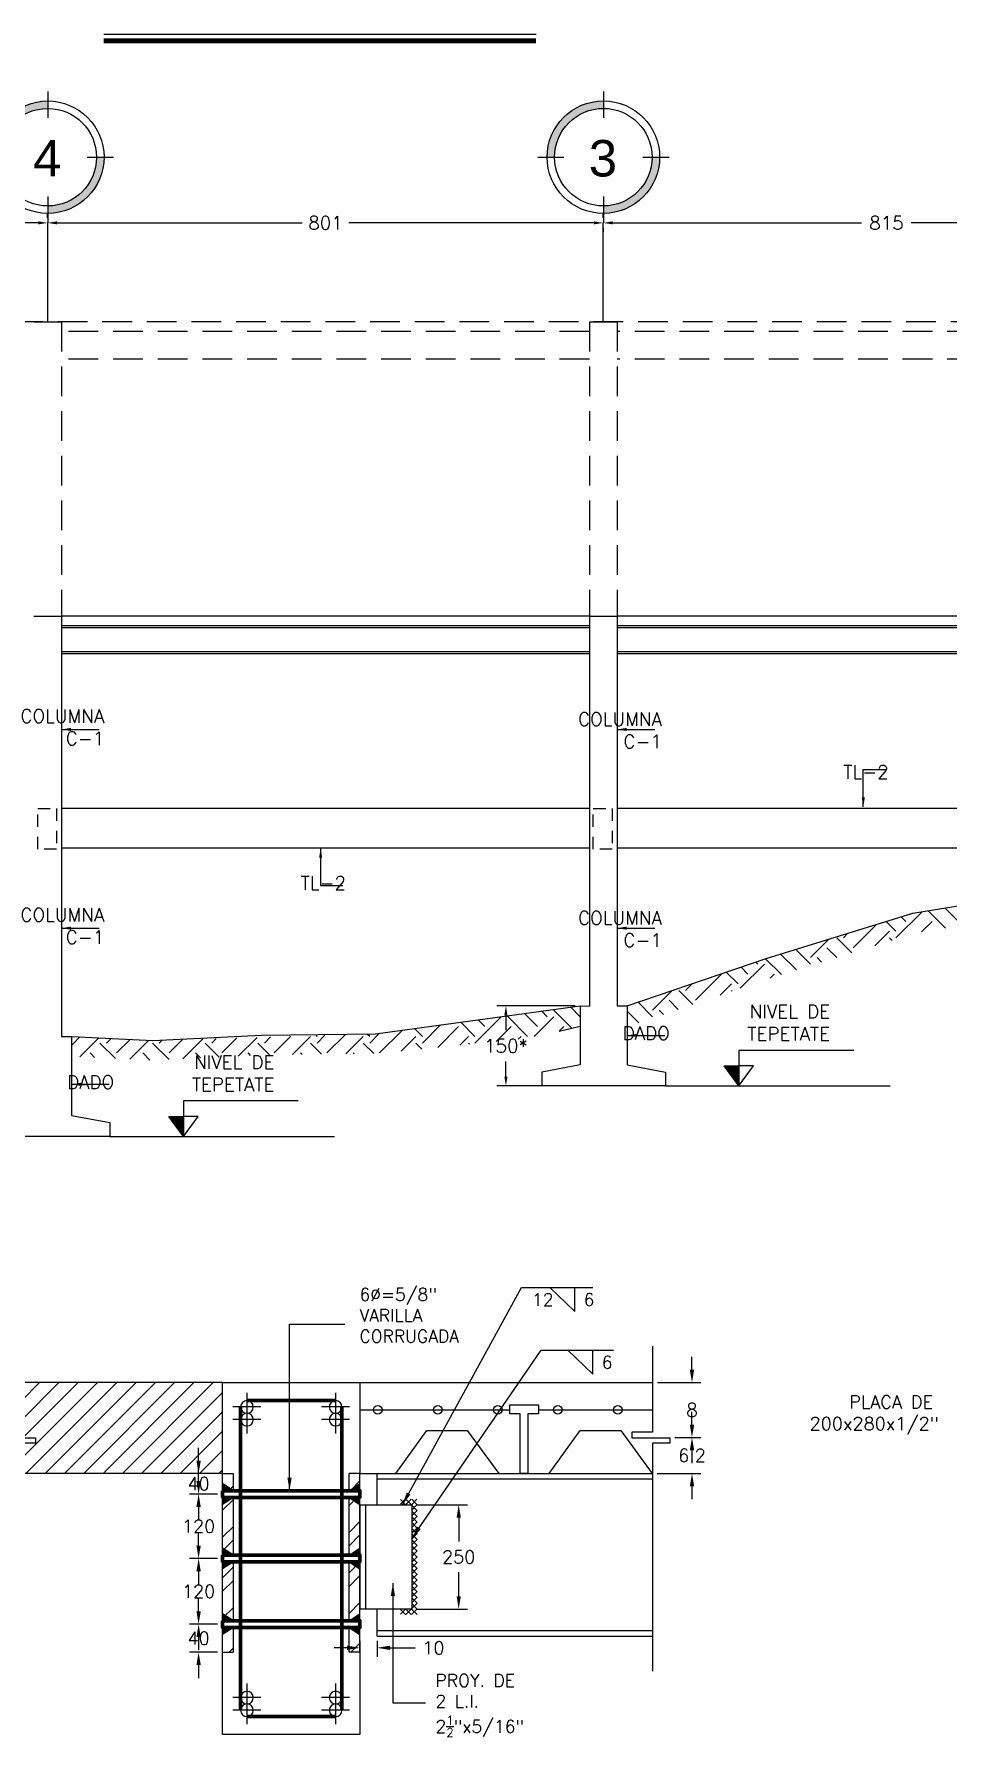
# Model space of a CAD drawing. Header units: millimetres. Extents: x -478 to -58, y -79 to 80.
# Drawn here: x -368.45 to -359.24, y 17.07 to 34.23 of the extents above; entities that cross this region are included whole.
import ezdxf
from ezdxf.enums import TextEntityAlignment as Align

# ---------------------------------------------------------------- set-up
doc = ezdxf.new("R2010")
doc.units = ezdxf.units.MM
doc.header["$MEASUREMENT"] = 0
doc.linetypes.add('HIDDEN', pattern=[0.375, 0.25, -0.125])
doc.linetypes.add('HIDDEN2', pattern=[0.1875, 0.125, -0.0625])
doc.layers.get('Defpoints').update_dxf_attribs({"color": 71})
for name, color, linetype in [('ACERO', 40, 'Continuous'), ('COLUMNAS', 7, 'Continuous'), ('L1', 1, 'Continuous'), ('MUROS', 4, 'Continuous'), ('proyecciones', 2, 'HIDDEN2'), ('texto', 5, 'Continuous')]:
    doc.layers.add(name, color=color, linetype=linetype)
doc.styles.add('ARIAL', font='arial.ttf')
doc.styles.add('PEQ', font='simplex.shx', dxfattribs={"height": 0.09})
doc.styles.add('ROMANS', font='simplex.shx')
doc.dimstyles.new('STANDARD$0', dxfattribs={"dimtxt": 0.135, "dimasz": 0.095, "dimexe": 0.09, "dimexo": 0.05, "dimgap": 0.09, "dimtad": 0, "dimtih": 1, "dimtoh": 1, "dimdec": 0, "dimlfac": 100, "dimzin": 0, "dimdsep": 46, "dimtxsty": 'ROMANS', "dimcen": 0.09, "dimclrd": 1, "dimclre": 1, "dimclrt": 5, "dimadec": 0, "dimazin": 0, "dimtfac": 1, "dimtdec": 0, "dimtofl": 0, "dimtmove": 0, "dimatfit": 1, "dimfxl": 1, "dimtolj": 1, "dimtzin": 0, "dimarcsym": 0})
doc.dimstyles.new('STANDARD$7', dxfattribs={"dimtxt": 0.6, "dimasz": 0.09, "dimexe": 0.18, "dimexo": 0.0625, "dimgap": 0.09, "dimtad": 0, "dimtih": 1, "dimtoh": 1, "dimzin": 0, "dimdsep": 46, "dimtxsty": 'PEQ', "dimcen": 0.09, "dimclrd": 1, "dimclre": 1, "dimadec": 0, "dimazin": 0, "dimtfac": 1, "dimtdec": 4, "dimtofl": 0, "dimtmove": 0, "dimatfit": 1, "dimfxl": 1, "dimtolj": 1, "dimtzin": 0, "dimarcsym": 0})

# ---------------------------------------------------------------- blocks, each defined once
blk = doc.blocks.new('*D248')
at = {"layer": 'Defpoints', "color": 0}
for p in [(-362.217, 20.642), (-361.818, 20.642), (-362.041, 20.089)]:
    blk.add_point(p, dxfattribs=at)
at = {"layer": 'texto', "color": 1, "lineweight": -2}
for p, q in [((-361.818, 20.772), (-361.818, 20.902)), ((-362.167, 20.642), (-361.728, 20.642)), ((-361.991, 20.089), (-361.728, 20.089)), ((-361.818, 19.959), (-361.818, 19.829))]:
    blk.add_line(p, q, dxfattribs=at)
at = {"layer": 'texto', "color": 1}
for points in [[(-361.84, 20.772), (-361.796, 20.772), (-361.818, 20.642)], [(-361.84, 19.959), (-361.796, 19.959), (-361.818, 20.089)]]:
    blk.add_solid(points, dxfattribs=at)
at = {"layer": 'texto', "insert": (-361.818, 20.366), "char_height": 0.09, "attachment_point": 5, "style": 'PEQ'}
blk.add_mtext('\\A1;{\\H1.5x;8}', dxfattribs=at)
blk = doc.blocks.new('*D249')
at = {"layer": 'Defpoints', "color": 0}
for p in [(-361.98, 20.089), (-361.818, 20.089), (-362.218, 19.726)]:
    blk.add_point(p, dxfattribs=at)
at = {"layer": 'texto', "color": 1, "lineweight": -2}
for p, q in [((-361.818, 20.219), (-361.818, 20.349)), ((-361.93, 20.089), (-361.728, 20.089)), ((-362.168, 19.726), (-361.728, 19.726)), ((-361.818, 19.596), (-361.818, 19.466))]:
    blk.add_line(p, q, dxfattribs=at)
at = {"layer": 'texto', "color": 1}
for points in [[(-361.84, 20.219), (-361.796, 20.219), (-361.818, 20.089)], [(-361.84, 19.596), (-361.796, 19.596), (-361.818, 19.726)]]:
    blk.add_solid(points, dxfattribs=at)
at = {"layer": 'texto', "insert": (-361.818, 19.908), "char_height": 0.09, "attachment_point": 5, "style": 'PEQ'}
blk.add_mtext('\\A1;{\\H1.4444x;6.2}', dxfattribs=at)
blk = doc.blocks.new('VAR')
at = {"layer": 'ACERO', "color": 4}
for p, q in [((-0.121, 0), (0.121, 0)), ((0, 0.121), (0, -0.121))]:
    blk.add_line(p, q, dxfattribs=at)
at = {"layer": 'ACERO'}
blk.add_circle((0, 0), 0.0548, dxfattribs=at)
blk = doc.blocks.new('*D250')
at = {"layer": 'Defpoints', "color": 0}
for p in [(-366.79, 19.726), (-366.549, 19.726), (-366.549, 19.519)]:
    blk.add_point(p, dxfattribs=at)
at = {"layer": 'texto', "color": 1, "lineweight": -2}
for p, q in [((-366.79, 19.856), (-366.79, 19.986)), ((-366.599, 19.726), (-366.88, 19.726)), ((-366.599, 19.519), (-366.88, 19.519)), ((-366.79, 19.389), (-366.79, 19.259))]:
    blk.add_line(p, q, dxfattribs=at)
at = {"layer": 'texto', "color": 1}
for points in [[(-366.812, 19.856), (-366.768, 19.856), (-366.79, 19.726)], [(-366.812, 19.389), (-366.768, 19.389), (-366.79, 19.519)]]:
    blk.add_solid(points, dxfattribs=at)
at = {"layer": 'texto', "insert": (-366.79, 19.623), "char_height": 0.09, "attachment_point": 5, "style": 'PEQ'}
blk.add_mtext('\\A1;{\\H1.4444x;40}', dxfattribs=at)
blk = doc.blocks.new('*D251')
at = {"layer": 'Defpoints', "color": 0}
for p in [(-366.549, 18.208), (-366.79, 17.925), (-366.549, 17.925)]:
    blk.add_point(p, dxfattribs=at)
at = {"layer": 'texto', "color": 1, "lineweight": -2}
for p, q in [((-366.79, 18.338), (-366.79, 18.468)), ((-366.599, 18.208), (-366.88, 18.208)), ((-366.599, 17.925), (-366.88, 17.925)), ((-366.79, 17.795), (-366.79, 17.665))]:
    blk.add_line(p, q, dxfattribs=at)
at = {"layer": 'texto', "color": 1}
for points in [[(-366.812, 18.338), (-366.768, 18.338), (-366.79, 18.208)], [(-366.812, 17.795), (-366.768, 17.795), (-366.79, 17.925)]]:
    blk.add_solid(points, dxfattribs=at)
at = {"layer": 'texto', "insert": (-366.79, 18.066), "char_height": 0.09, "attachment_point": 5, "style": 'PEQ'}
blk.add_mtext('\\A1;{\\H1.4444x;40}', dxfattribs=at)
blk = doc.blocks.new('*D252')
at = {"layer": 'Defpoints', "color": 0}
for p in [(-366.549, 19.519), (-366.79, 18.87), (-366.549, 18.87)]:
    blk.add_point(p, dxfattribs=at)
at = {"layer": 'texto', "color": 1, "lineweight": -2}
for p, q in [((-366.79, 19.649), (-366.79, 19.779)), ((-366.599, 19.519), (-366.88, 19.519)), ((-366.599, 18.87), (-366.88, 18.87)), ((-366.79, 18.74), (-366.79, 18.61))]:
    blk.add_line(p, q, dxfattribs=at)
at = {"layer": 'texto', "color": 1}
for points in [[(-366.812, 19.649), (-366.768, 19.649), (-366.79, 19.519)], [(-366.812, 18.74), (-366.768, 18.74), (-366.79, 18.87)]]:
    blk.add_solid(points, dxfattribs=at)
at = {"layer": 'texto', "insert": (-366.79, 19.195), "char_height": 0.09, "attachment_point": 5, "style": 'PEQ'}
blk.add_mtext('\\A1;{\\H1.4444x;120}', dxfattribs=at)
blk = doc.blocks.new('*D253')
at = {"layer": 'Defpoints', "color": 0}
for p in [(-366.549, 18.87), (-366.79, 18.208), (-366.549, 18.208)]:
    blk.add_point(p, dxfattribs=at)
at = {"layer": 'texto', "color": 1, "lineweight": -2}
for p, q in [((-366.79, 19), (-366.79, 19.13)), ((-366.599, 18.87), (-366.88, 18.87)), ((-366.599, 18.208), (-366.88, 18.208)), ((-366.79, 18.078), (-366.79, 17.948))]:
    blk.add_line(p, q, dxfattribs=at)
at = {"layer": 'texto', "color": 1}
for points in [[(-366.812, 19), (-366.768, 19), (-366.79, 18.87)], [(-366.812, 18.078), (-366.768, 18.078), (-366.79, 18.208)]]:
    blk.add_solid(points, dxfattribs=at)
at = {"layer": 'texto', "insert": (-366.79, 18.539), "char_height": 0.09, "attachment_point": 5, "style": 'PEQ'}
blk.add_mtext('\\A1;{\\H1.4444x;120}', dxfattribs=at)
blk = doc.blocks.new('*D254')
at = {"layer": 'Defpoints', "color": 0}
for p in [(-365.164, 18.088), (-364.991, 18.088), (-365.164, 17.969)]:
    blk.add_point(p, dxfattribs=at)
at = {"layer": 'texto', "color": 1, "lineweight": -2}
for p, q in [((-365.164, 18.038), (-365.164, 17.879)), ((-364.991, 18.038), (-364.991, 17.879)), ((-365.294, 17.969), (-365.424, 17.969)), ((-364.861, 17.969), (-364.607, 17.969))]:
    blk.add_line(p, q, dxfattribs=at)
at = {"layer": 'texto', "color": 1}
for points in [[(-365.294, 17.991), (-365.294, 17.948), (-365.164, 17.969)], [(-364.861, 17.991), (-364.861, 17.948), (-364.991, 17.969)]]:
    blk.add_solid(points, dxfattribs=at)
at = {"layer": 'texto', "insert": (-364.424, 17.969), "char_height": 0.09, "attachment_point": 5, "style": 'PEQ'}
blk.add_mtext('\\A1;{\\H1.4444x;10}', dxfattribs=at)
blk = doc.blocks.new('*D258')
at = {"layer": 'Defpoints', "color": 0}
for p in [(-364.641, 19.411), (-364.169, 19.411), (-364.641, 18.359)]:
    blk.add_point(p, dxfattribs=at)
at = {"layer": 'texto', "color": 1, "lineweight": -2}
for p, q in [((-364.591, 19.411), (-364.079, 19.411)), ((-364.169, 19.281), (-364.169, 19.04)), ((-364.169, 18.489), (-364.169, 18.73)), ((-364.591, 18.359), (-364.079, 18.359))]:
    blk.add_line(p, q, dxfattribs=at)
at = {"layer": 'texto', "color": 1}
for points in [[(-364.19, 19.281), (-364.147, 19.281), (-364.169, 19.411)], [(-364.19, 18.489), (-364.147, 18.489), (-364.169, 18.359)]]:
    blk.add_solid(points, dxfattribs=at)
at = {"layer": 'texto', "insert": (-364.169, 18.885), "char_height": 0.09, "attachment_point": 5, "style": 'PEQ'}
blk.add_mtext('\\A1;{\\H1.4444x;250}', dxfattribs=at)
blk = doc.blocks.new('EJES CREADOS')
h = blk.add_hatch(color=3)
h.paths.add_polyline_path([(-374.239, 17.488), (-374.167, 17.488, -0.414214), (-373.699, 17.956), (-373.699, 18.028, 0.414214)])
h.paths.add_polyline_path([(-373.159, 17.488), (-373.231, 17.488, -0.414214), (-373.699, 17.02), (-373.699, 16.948, 0.414214)])
at = {"color": 3}
for points in [[(-373.699, 18.118), (-373.699, 17.866)], [(-374.329, 17.488), (-374.077, 17.488)], [(-373.321, 17.488), (-373.069, 17.488)], [(-373.699, 17.11), (-373.699, 16.858)]]:
    blk.add_lwpolyline(points, dxfattribs=at)
for radius in [0.54, 0.468]:
    blk.add_circle((-373.699, 17.488), radius, dxfattribs=at)
blk = doc.blocks.new('*D356')
at = {"layer": 'Defpoints', "color": 0}
for p in [(-373.991, 32.33), (-368.311, 32.33), (-368.311, 32.33)]:
    blk.add_point(p, dxfattribs=at)
at = {"layer": 'L1', "color": 1, "lineweight": -2}
for p, q in [((-373.991, 32.38), (-373.991, 32.42)), ((-373.896, 32.33), (-371.402, 32.33)), ((-368.406, 32.33), (-370.9, 32.33)), ((-368.311, 32.38), (-368.311, 32.42))]:
    blk.add_line(p, q, dxfattribs=at)
at = {"layer": 'L1', "color": 1}
for points in [[(-373.896, 32.346), (-373.896, 32.315), (-373.991, 32.33)], [(-368.406, 32.346), (-368.406, 32.315), (-368.311, 32.33)]]:
    blk.add_solid(points, dxfattribs=at)
at = {"layer": 'L1', "color": 5, "insert": (-371.151, 32.33), "char_height": 0.135, "attachment_point": 5, "style": 'ROMANS'}
blk.add_mtext('\\A1;812', dxfattribs=at)
blk = doc.blocks.new('*D357')
at = {"layer": 'Defpoints', "color": 0}
for p in [(-368.311, 32.33), (-362.712, 32.33), (-362.712, 32.33)]:
    blk.add_point(p, dxfattribs=at)
at = {"layer": 'L1', "color": 1, "lineweight": -2}
for p, q in [((-368.311, 32.38), (-368.311, 32.42)), ((-368.216, 32.33), (-365.746, 32.33)), ((-362.807, 32.33), (-365.276, 32.33)), ((-362.712, 32.38), (-362.712, 32.42))]:
    blk.add_line(p, q, dxfattribs=at)
at = {"layer": 'L1', "color": 1}
for points in [[(-368.216, 32.346), (-368.216, 32.315), (-368.311, 32.33)], [(-362.807, 32.346), (-362.807, 32.315), (-362.712, 32.33)]]:
    blk.add_solid(points, dxfattribs=at)
at = {"layer": 'L1', "color": 5, "insert": (-365.511, 32.33), "char_height": 0.135, "attachment_point": 5, "style": 'ROMANS'}
blk.add_mtext('\\A1;801', dxfattribs=at)
blk = doc.blocks.new('*D358')
at = {"layer": 'Defpoints', "color": 0}
for p in [(-362.712, 32.331), (-357.005, 32.33), (-357.005, 32.33)]:
    blk.add_point(p, dxfattribs=at)
at = {"layer": 'L1', "color": 1, "lineweight": -2}
for p, q in [((-362.712, 32.281), (-362.712, 32.24)), ((-362.617, 32.33), (-360.109, 32.33)), ((-357.1, 32.33), (-359.608, 32.33)), ((-357.005, 32.38), (-357.005, 32.42))]:
    blk.add_line(p, q, dxfattribs=at)
at = {"layer": 'L1', "color": 1}
for points in [[(-362.617, 32.346), (-362.617, 32.315), (-362.712, 32.33)], [(-357.1, 32.346), (-357.1, 32.315), (-357.005, 32.33)]]:
    blk.add_solid(points, dxfattribs=at)
at = {"layer": 'L1', "color": 5, "insert": (-359.858, 32.33), "char_height": 0.135, "attachment_point": 5, "style": 'ROMANS'}
blk.add_mtext('\\A1;815', dxfattribs=at)
blk = doc.blocks.new('*D374')
at = {"layer": 'Defpoints', "color": 0}
for p in [(-362.945, 24.439), (-363.693, 23.632), (-362.945, 23.632)]:
    blk.add_point(p, dxfattribs=at)
at = {"layer": 'L1', "color": 1, "lineweight": -2}
for p, q in [((-362.995, 24.439), (-363.783, 24.439)), ((-363.693, 24.344), (-363.693, 24.193)), ((-363.693, 23.727), (-363.693, 23.878)), ((-362.995, 23.632), (-363.783, 23.632))]:
    blk.add_line(p, q, dxfattribs=at)
at = {"layer": 'L1', "color": 1}
for points in [[(-363.709, 24.344), (-363.677, 24.344), (-363.693, 24.439)], [(-363.709, 23.727), (-363.677, 23.727), (-363.693, 23.632)]]:
    blk.add_solid(points, dxfattribs=at)
at = {"layer": 'L1', "color": 5, "insert": (-363.693, 24.035), "char_height": 0.135, "attachment_point": 5, "style": 'ROMANS'}
blk.add_mtext('\\A1;150*', dxfattribs=at)

msp = doc.modelspace()

# ---------------------------------------------------------------- hatches: boundary and pattern name
at = {"layer": 'L1'}
h = msp.add_hatch(dxfattribs=at)
h.set_pattern_fill('EARTH', color=256, scale=1.5, angle=45, style=0)
h.paths.add_polyline_path([(-358.20798, 25.39455), (-357.23858, 25.54593), (-357.23858, 25.74835), (-358.23946, 25.59206), (-359.59142, 25.37221), (-361.06915, 24.91683), (-362.47193, 24.43772), (-362.47193, 24.22638), (-361.00736, 24.72658), (-359.5457, 25.17702)])
h = msp.add_hatch(dxfattribs=at)
h.set_pattern_fill('EARTH', color=256, scale=1.5, angle=45, style=0)
h.paths.add_polyline_path([(-363.50386, 24.1093), (-362.94512, 24.23313), (-362.94512, 24.43789), (-365.00793, 24.15758), (-367.25039, 24.09008), (-368.06114, 24.13007), (-368.071, 23.93031), (-367.2403, 23.89033), (-366.15069, 23.94536), (-365.02887, 23.95735), (-364.98788, 23.95859)])
h = msp.add_hatch(dxfattribs=at)
h.set_pattern_fill('ANSI31', color=256, scale=1.1, style=0)
h.set_pattern_definition([(45, (50.21261, -11.30331), (-0.097227182, 0.097227182), [])])
h.paths.add_polyline_path([(-368.57926, 20.64217), (-368.57926, 20.14123), (-368.73466, 20.14123), (-368.73466, 20.08634), (-368.43264, 20.08634), (-368.43264, 20.03145), (-368.57926, 20.03145), (-368.57926, 19.72627), (-366.5487, 19.72627), (-366.5487, 20.64217)])
h = msp.add_hatch(dxfattribs=at)
h.set_pattern_fill('ANSI32', color=256, scale=0.77, style=0)
h.set_pattern_definition([(45, (50.21261, -11.3033), (-0.20417708, 0.20417708), []), (45, (50.34873, -11.3033), (-0.20417708, 0.20417708), [])])
h.paths.add_polyline_path([(-366.5487, 19.55295), (-366.4387, 19.55295), (-366.4387, 19.72627), (-366.5487, 19.72627)])
h.paths.add_polyline_path([(-365.27404, 19.55295), (-365.16404, 19.55295), (-365.16404, 19.72627), (-365.27404, 19.72627)])
h.paths.add_polyline_path([(-365.16404, 18.17391), (-365.27404, 18.17391), (-365.27404, 17.92425), (-365.16404, 17.92425)])
h.paths.add_polyline_path([(-365.27404, 18.24164), (-365.16404, 18.24164), (-365.16404, 19.48522), (-365.27404, 19.48522)])
h.paths.add_polyline_path([(-366.5487, 18.24164), (-366.4387, 18.24164), (-366.4387, 19.48522), (-366.5487, 19.48522)])
h.paths.add_polyline_path([(-366.4387, 18.17391), (-366.5487, 18.17391), (-366.5487, 17.92425), (-366.4387, 17.92425)])
for points in [[(-366.5487, 19.62402), (-366.5487, 19.55295), (-366.4387, 19.55295)], [(-365.16404, 19.62402), (-365.16404, 19.55295), (-365.27404, 19.55295)], [(-366.5487, 19.41415), (-366.5487, 19.48522), (-366.4387, 19.48522)], [(-365.16404, 19.41415), (-365.16404, 19.48522), (-365.27404, 19.48522)], [(-366.5487, 18.97512), (-366.5487, 18.90406), (-366.4387, 18.90406)], [(-365.16404, 18.97512), (-365.16404, 18.90406), (-365.27404, 18.90406)], [(-366.5487, 18.76526), (-366.5487, 18.83632), (-366.4387, 18.83632)], [(-365.16404, 18.76526), (-365.16404, 18.83632), (-365.27404, 18.83632)], [(-366.5487, 18.31271), (-366.5487, 18.24164), (-366.4387, 18.24164)], [(-365.16404, 18.31271), (-365.16404, 18.24164), (-365.27404, 18.24164)], [(-366.5487, 18.10284), (-366.5487, 18.17391), (-366.4387, 18.17391)], [(-365.16404, 18.10284), (-365.16404, 18.17391), (-365.27404, 18.17391)]]:
    msp.add_hatch(color=256, dxfattribs=at).paths.add_polyline_path(points)
h = msp.add_hatch(dxfattribs=at)
h.set_pattern_fill('ANSI37', color=256, scale=0.33, style=0)
h.set_pattern_definition([(45, (50.212615, -11.30331), (-0.0291681547, 0.0291681547), []), (135, (50.212615, -11.30331), (-0.0291681547, -0.0291681547), [])])
h.paths.add_polyline_path([(-364.58621, 19.46579), (-364.75694, 19.46579), (-364.75694, 19.41079), (-364.64121, 19.41079), (-364.64121, 18.35859), (-364.75694, 18.35859), (-364.75694, 18.30359), (-364.58621, 18.30359)])
at = {"layer": 'texto'}
for points in [[(-361.34443, 23.83383), (-361.49224, 23.83383), (-361.34443, 23.63207)], [(-366.94349, 23.32368), (-367.0913, 23.32368), (-366.94349, 23.12191)]]:
    msp.add_hatch(color=256, dxfattribs=at).paths.add_polyline_path(points)

# ---------------------------------------------------------------- linework, layer by layer
at = {"layer": 'ACERO', "lineweight": 100}
for points in [[(-366.30331, 20.46067), (-365.40943, 20.46067)], [(-366.3672, 17.33972), (-366.3672, 20.39678)], [(-365.34554, 20.39678), (-365.34554, 17.33972)], [(-365.40943, 17.27583), (-366.30331, 17.27583)]]:
    msp.add_lwpolyline(points, dxfattribs=at)
for points in [[(-366.5487, 19.55295), (-365.16404, 19.55295), (-365.16404, 19.48522), (-366.5487, 19.48522)], [(-366.5487, 18.90406), (-365.16404, 18.90406), (-365.16404, 18.83632), (-366.5487, 18.83632)], [(-366.5487, 18.24164), (-365.16404, 18.24164), (-365.16404, 18.17391), (-366.5487, 18.17391)]]:
    msp.add_lwpolyline(points, close=True, dxfattribs=at)
at = {"layer": 'L1'}
for p, q in [((-368.31058, 31.33354), (-368.31058, 32.33047)), ((-362.71152, 31.33383), (-362.71152, 32.33076)), ((-368.45058, 28.36554), (-368.17058, 28.36554)), ((-362.85152, 28.36554), (-362.57152, 28.36554)), ((-362.85152, 28.24754), (-368.17058, 28.24754)), ((-357.14498, 28.24754), (-362.57152, 28.24754)), ((-362.85152, 28.00754), (-368.17058, 28.00754)), ((-357.14498, 28.00754), (-362.57152, 28.00754)), ((-359.59142, 25.37221), (-358.23946, 25.59206)), ((-361.06915, 24.91683), (-359.59142, 25.37221)), ((-362.47193, 24.43772), (-361.06915, 24.91683)), ((-363.15611, 24.18377), (-362.94512, 24.23313)), ((-368.071, 24.13056), (-367.25039, 24.09008)), ((-367.25039, 24.09008), (-366.15681, 24.14531)), ((-366.15681, 24.14531), (-365.00793, 24.15758)), ((-362.08568, 23.63207), (-359.82046, 23.63207)), ((-367.68475, 23.12191), (-365.41953, 23.12191)), ((-363.25213, 21.59936), (-362.99937, 21.35747)), ((-362.99937, 21.35747), (-362.99937, 21.59936)), ((-363.06959, 20.96779), (-362.81683, 20.7259)), ((-362.81683, 20.7259), (-362.81683, 20.96779)), ((-366.5487, 20.64217), (-368.57926, 20.64217)), ((-366.5487, 19.72627), (-366.5487, 20.64217)), ((-366.5487, 19.72627), (-368.57926, 19.72627)), ((-366.4387, 19.55295), (-366.5487, 19.62402)), ((-365.27404, 19.55295), (-365.16404, 19.62402)), ((-364.99069, 19.67127), (-362.21771, 19.67127)), ((-366.4387, 19.48522), (-366.5487, 19.41415)), ((-365.27404, 19.48522), (-365.16404, 19.41415)), ((-365.10644, 19.41079), (-365.10644, 18.35859)), ((-366.4387, 18.90406), (-366.5487, 18.97512)), ((-365.27404, 18.90406), (-365.16404, 18.97512)), ((-366.4387, 18.83632), (-366.5487, 18.76526)), ((-365.27404, 18.83632), (-365.16404, 18.76526)), ((-366.4387, 18.24164), (-366.5487, 18.31271)), ((-365.27404, 18.24164), (-365.16404, 18.31271)), ((-366.4387, 18.17391), (-366.5487, 18.10284)), ((-365.27404, 18.17391), (-365.16404, 18.10284)), ((-364.99069, 18.14326), (-362.21771, 18.14326))]:
    msp.add_line(p, q, dxfattribs=at)
at = {"layer": 'L1', "linetype": 'HIDDEN', "ltscale": 1.2}
for p, q in [((-351.71105, 31.33354), (-387.8412, 31.33354)), ((-368.45058, 31.33354), (-368.17058, 31.33354)), ((-368.17058, 31.33354), (-368.17058, 28.36554)), ((-362.85152, 31.23554), (-368.17058, 31.23554)), ((-362.85152, 31.33354), (-362.57152, 31.33354)), ((-362.85152, 31.33326), (-362.85152, 28.36554)), ((-362.57152, 31.33354), (-362.57152, 28.36554)), ((-357.14498, 31.23554), (-362.57152, 31.23554)), ((-362.85152, 30.95554), (-368.17058, 30.95554)), ((-357.14498, 30.95554), (-362.57152, 30.95554))]:
    msp.add_line(p, q, dxfattribs=at)
at = {"layer": 'L1'}
for points in [[(-365.00793, 24.15758), (-362.94512, 24.43853)], [(-368.57926, 21.01065), (-368.57926, 20.14123), (-368.73466, 20.14123), (-368.73466, 20.08634), (-368.43264, 20.08634), (-368.43264, 20.03145), (-368.57926, 20.03145), (-368.57926, 19.19826)], [(-362.21728, 21.01065), (-362.21728, 20.14123), (-362.42264, 20.14123), (-362.42264, 20.08634), (-362.04068, 20.08634), (-362.04068, 20.03145), (-362.21728, 20.03145), (-362.21728, 17.73303)]]:
    msp.add_lwpolyline(points, dxfattribs=at)
at = {"layer": 'MUROS'}
for p, q in [((-362.85152, 28.36554), (-368.17058, 28.36554)), ((-368.17058, 28.36554), (-368.17058, 24.13056)), ((-362.85152, 28.36554), (-362.85152, 24.43725)), ((-357.14498, 28.36554), (-362.57152, 28.36554)), ((-362.57152, 28.36554), (-362.57152, 24.43772)), ((-362.85152, 28.26754), (-368.17058, 28.26754)), ((-357.14498, 28.26754), (-362.57152, 28.26754)), ((-362.85152, 27.98754), (-368.17058, 27.98754)), ((-357.14498, 27.98754), (-362.57152, 27.98754)), ((-362.85152, 26.42754), (-368.17058, 26.42754)), ((-357.14498, 26.42754), (-362.57152, 26.42754)), ((-362.85152, 26.02754), (-368.17058, 26.02754)), ((-357.14498, 26.02754), (-362.57152, 26.02754)), ((-362.94512, 24.43853), (-362.94512, 23.84411)), ((-362.94512, 24.43853), (-362.85152, 24.43725)), ((-362.57152, 24.43772), (-362.47193, 24.43772)), ((-362.47193, 24.43772), (-362.47193, 23.84411)), ((-368.17058, 24.13056), (-368.071, 24.13056)), ((-368.071, 24.13056), (-368.071, 23.33395)), ((-362.94512, 23.84411), (-363.33137, 23.77239)), ((-363.33137, 23.77239), (-363.33137, 23.63207)), ((-362.47193, 23.84411), (-362.08568, 23.77239)), ((-362.08568, 23.77239), (-362.08568, 23.63207)), ((-362.08568, 23.63207), (-363.33137, 23.63207)), ((-368.071, 23.33395), (-367.68475, 23.26223)), ((-367.68475, 23.26223), (-367.68475, 23.12191)), ((-367.68475, 23.12191), (-368.93044, 23.12191)), ((-365.16404, 20.64217), (-362.21728, 20.64217)), ((-365.16404, 20.64217), (-365.16404, 19.72627)), ((-364.80394, 19.72627), (-364.49069, 20.15821)), ((-364.49069, 20.15821), (-364.08298, 20.15821)), ((-364.08298, 20.15821), (-363.7644, 19.72627)), ((-363.25725, 19.72627), (-362.944, 20.15821)), ((-362.944, 20.15821), (-362.53629, 20.15821)), ((-362.53629, 20.15821), (-362.21771, 19.72627)), ((-365.16404, 19.72627), (-364.91594, 19.72627)), ((-362.21771, 19.72627), (-362.21728, 19.72627)), ((-365.16404, 19.41079), (-365.16404, 18.35859)), ((-366.5487, 17.09433), (-366.5487, 17.92425)), ((-365.16404, 17.92425), (-365.16404, 17.09433)), ((-365.16404, 17.09433), (-366.5487, 17.09433))]:
    msp.add_line(p, q, dxfattribs=at)
msp.add_lwpolyline([(-366.5487, 20.64217), (-365.16404, 20.64217)], dxfattribs=at)
at = {"layer": 'proyecciones'}
for points in [[(-368.41127, 26.42822), (-368.221, 26.42822), (-368.221, 26.01911), (-368.41127, 26.01911)], [(-362.8122, 26.42822), (-362.62193, 26.42822), (-362.62193, 26.01911), (-362.8122, 26.01911)]]:
    msp.add_lwpolyline(points, close=True, dxfattribs=at)
at = {"layer": 'texto'}
for p, q in [((-367.74601, 34.23317), (-363.38869, 34.23317)), ((-365.16404, 20.36792), (-363.65401, 20.36792)), ((-363.36576, 20.36792), (-362.21728, 20.36792)), ((-366.5487, 19.72627), (-366.4387, 19.72627)), ((-366.5487, 17.92425), (-366.5487, 19.72627)), ((-366.4387, 19.55295), (-366.4387, 19.72627)), ((-365.16404, 19.72627), (-365.27404, 19.72627)), ((-365.27404, 19.55295), (-365.27404, 19.72627)), ((-365.16404, 17.92425), (-365.16404, 19.72627)), ((-364.99069, 19.41079), (-364.99069, 19.72627)), ((-364.91594, 19.72627), (-362.21771, 19.72627)), ((-366.4387, 18.90406), (-366.4387, 19.48522)), ((-365.27404, 18.90406), (-365.27404, 19.48522)), ((-365.16404, 19.41079), (-364.64121, 19.41079)), ((-365.16404, 18.35859), (-365.16404, 19.41079)), ((-364.64121, 19.41079), (-364.64121, 18.35859)), ((-366.4387, 18.24037), (-366.4387, 18.83632)), ((-365.27404, 18.24164), (-365.27404, 18.83632)), ((-364.64121, 18.35859), (-365.16404, 18.35859)), ((-364.99069, 18.08826), (-364.99069, 18.35859)), ((-366.4387, 17.92425), (-366.4387, 18.17391)), ((-365.27404, 17.92425), (-365.27404, 18.17391)), ((-364.99069, 18.08826), (-362.21771, 18.08826)), ((-366.5487, 17.92425), (-366.4387, 17.92425)), ((-365.16404, 17.92425), (-365.27404, 17.92425))]:
    msp.add_line(p, q, dxfattribs=at)
at = {"layer": 'texto', "const_width": 0.05185}
msp.add_lwpolyline([(-367.74601, 34.16403), (-363.38869, 34.16403)], dxfattribs=at)
at = {"layer": 'texto'}
for points in [[(-360.1874, 23.99071), (-361.34443, 23.99071), (-361.34443, 23.63207), (-361.49224, 23.83383), (-361.34443, 23.83383)], [(-360.1874, 23.99071), (-361.34443, 23.99071), (-361.34443, 23.63207), (-361.19662, 23.83383), (-361.34443, 23.83383)], [(-365.78647, 23.48055), (-366.94349, 23.48055), (-366.94349, 23.12191), (-367.0913, 23.32368), (-366.94349, 23.32368)], [(-365.78647, 23.48055), (-366.94349, 23.48055), (-366.94349, 23.12191), (-366.79568, 23.32368), (-366.94349, 23.32368)], [(-363.54905, 19.72627), (-363.54905, 20.32691), (-363.65401, 20.32691), (-363.65401, 20.41735), (-363.36576, 20.41735), (-363.36576, 20.32691), (-363.47072, 20.32691), (-363.47072, 19.72627), (-363.54905, 19.72627)]]:
    msp.add_lwpolyline(points, dxfattribs=at)
for centre in [(-364.98479, 20.36792), (-364.37979, 20.36792), (-363.77479, 20.36792), (-363.16979, 20.36792), (-362.56479, 20.36792)]:
    msp.add_circle(centre, 0.04396, dxfattribs=at)

# ---------------------------------------------------------------- block references
at = {"layer": 'ACERO', "xscale": -1.165379552462804, "yscale": 1.165379552462436, "zscale": 1.165379552462386}
for p in [(-366.30331, 20.39678), (-365.40943, 20.39678), (-366.30331, 20.269), (-365.40943, 20.269), (-366.30331, 17.4675), (-365.40943, 17.4675), (-366.30331, 17.33972), (-365.40943, 17.33972)]:
    msp.add_blockref('VAR', p, dxfattribs=at)
at = {"layer": 'COLUMNAS', "xscale": 1.05, "yscale": 1.05, "zscale": 1.05}
for p in [(24.07387, 14.62973), (29.67294, 14.63002)]:
    msp.add_blockref('EJES CREADOS', p, dxfattribs=at)

# ---------------------------------------------------------------- texts
at = {"color": 1, "style": 'ARIAL'}
for tag, p in [('4', (-368.31454, 32.98151)), ('3', (-362.71547, 32.98179))]:
    msp.add_attdef(tag, text='EJE', height=0.3675, dxfattribs=at).set_placement(p, align=Align.MIDDLE)
at = {"layer": 'L1', "color": 5, "char_height": 0.135, "style": 'ROMANS'}
for insert, attachment_point in [((-366.75159, 30.84814), 4), ((-367.09659, 29.84658), 4), ((-364.13599, 28.98188), 6), ((-366.74224, 27.79503), 4), ((-367.98661, 27.4148), 4), ((-367.86564, 26.79177), 4), ((-363.62139, 25.98907), 6), ((-363.7142, 25.84869), 6)]:
    msp.add_mtext('\\A1;', dxfattribs=dict(at, insert=insert, attachment_point=attachment_point))
at = {"layer": 'texto', "style": 'PEQ'}
for s, insert, char_height, attachment_point in [('\\A1;COLUMNA\\PC-1', (-367.74063, 27.24725), 0.135, 6), ('\\A1;COLUMNA\\PC-1', (-362.12131, 27.21611), 0.135, 6), ('\\A1;TL-2', (-359.83636, 26.79624), 0.135, 6), ('\\A1;TL-2', (-365.305, 25.67725), 0.135, 6), ('\\A1;COLUMNA\\PC-1', (-367.74063, 25.24431), 0.135, 6), ('\\A1;COLUMNA\\PC-1', (-362.12131, 25.21317), 0.135, 6), ('NIVEL DE\\PTEPETATE', (-360.4266, 24.26872), 0.135, 6), ('\\A1;DADO', (-362.04197, 24.16335), 0.135, 6), ('NIVEL DE\\PTEPETATE', (-366.02567, 23.75856), 0.135, 6), ('\\A1;DADO', (-367.64104, 23.67062), 0.135, 6), ('\\A1;6∅=5/8"\\PVARILLA\\PCORRUGADA', (-365.16828, 21.31996), 0.126225, 4), ('\\A1;12', (-363.43022, 21.4786), 0.126225, 4), ('\\A1;6', (-362.90922, 21.4786), 0.126225, 4), ('\\A1;6', (-362.72668, 20.84703), 0.126225, 4), ('\\pi-0.97103;PLACA DE\\P\\pi-1.3694;200x280x1/2"', (-359.26305, 20.31587), 0.1307154, 4), ('\\A1;PROY. DE \\P2 L.I. \\P2{\\H0.7x;\\S1/2;}"x5/16"  ', (-364.40256, 17.38742), 0.126225, 4)]:
    msp.add_mtext(s, dxfattribs=dict(at, insert=insert, char_height=char_height, attachment_point=attachment_point))

# ---------------------------------------------------------------- dimensions: what is measured, and where the dimension line sits
at = {"layer": 'L1'}
for base, p1, p2, text, picture, middle in [((-368.31058, 32.33047), (-373.9911, 32.33047), (-368.31058, 32.33047), '812', '*D356', (-371.15084, 32.33047)), ((-362.71152, 32.33047), (-368.31058, 32.33047), (-362.71152, 32.33047), '801', '*D357', (-365.51105, 32.33047)), ((-357.00498, 32.33047), (-362.71152, 32.33076), (-357.00498, 32.33047), '815', '*D358', (-359.85825, 32.33047))]:
    dim = msp.add_linear_dim(base=base, p1=p1, p2=p2, text=text, dimstyle='STANDARD$0', dxfattribs=at)
    dim.commit()
    dim.dimension.update_dxf_attribs({"geometry": picture, "text_midpoint": middle})
dim = msp.add_linear_dim(base=(-363.69285, 23.63207), p1=(-362.94512, 24.43853), p2=(-362.94512, 23.63207), angle=90, text='150*', dimstyle='STANDARD$0', dxfattribs=at)
dim.commit()
dim.dimension.update_dxf_attribs({"geometry": '*D374', "text_midpoint": (-363.69285, 24.0353)})
at = {"layer": 'texto'}
for base, p1, p2, text, picture, middle in [((-361.81805, 20.64217), (-362.04088, 20.08927), (-362.21728, 20.64217), '{\\H1.5x;8}', '*D248', (-361.81805, 20.36572)), ((-366.79006, 18.87019), (-366.5487, 19.51909), (-366.5487, 18.87019), '{\\H1.4444x;120}', '*D252', (-366.79006, 19.19464)), ((-364.1686, 19.41079), (-364.64121, 18.35859), (-364.64121, 19.41079), '{\\H1.4444x;250}', '*D258', (-364.1686, 18.88469)), ((-366.79006, 18.20778), (-366.5487, 18.87019), (-366.5487, 18.20778), '{\\H1.4444x;120}', '*D253', (-366.79006, 18.53898))]:
    dim = msp.add_linear_dim(base=base, p1=p1, p2=p2, angle=90, text=text, dimstyle='STANDARD$0', override={"dimtxt": 0.09, "dimasz": 0.13, "dimtxsty": 'PEQ', "dimclrt": 256}, dxfattribs=at)
    dim.commit()
    dim.dimension.update_dxf_attribs({"geometry": picture, "text_midpoint": middle})
for base, p1, p2, angle, text, picture, middle in [((-361.81805, 20.08927), (-362.21771, 19.72627), (-361.98038, 20.08927), 90, '{\\H1.4444x;6.2}', '*D249', (-361.81805, 19.90777)), ((-366.79006, 19.72627), (-366.5487, 19.51909), (-366.5487, 19.72627), 90, '{\\H1.4444x;40}', '*D250', (-366.79006, 19.62268)), ((-366.79006, 17.9248), (-366.5487, 18.20778), (-366.5487, 17.9248), 270, '{\\H1.4444x;40}', '*D251', (-366.79006, 18.06629))]:
    dim = msp.add_linear_dim(base=base, p1=p1, p2=p2, angle=angle, text=text, dimstyle='STANDARD$0', override={"dimtxt": 0.09, "dimasz": 0.13, "dimtxsty": 'PEQ', "dimclrt": 256}, dxfattribs=at)
    dim.commit()
    dim.dimension.update_dxf_attribs({"geometry": picture, "text_midpoint": middle, "dimtype": 160})
dim = msp.add_linear_dim(base=(-365.16404, 17.9694), p1=(-364.99069, 18.08826), p2=(-365.16404, 18.08826), text='{\\H1.4444x;10}', dimstyle='STANDARD$0', override={"dimtxt": 0.09, "dimasz": 0.13, "dimtxsty": 'PEQ', "dimclrt": 256}, dxfattribs=at)
dim.commit()
dim.dimension.update_dxf_attribs({"geometry": '*D254', "text_midpoint": (-364.42442, 17.9694), "dimtype": 160})

# ---------------------------------------------------------------- leaders
at = {"layer": 'L1'}
for points in [[(-368.17058, 27.22481), (-367.79161, 27.22481)], [(-362.57152, 27.22481), (-362.19255, 27.22481)], [(-360.09137, 26.44594), (-360.09137, 26.82204), (-359.8685, 26.82204)], [(-365.56001, 26.02754), (-365.56001, 25.65144), (-365.33714, 25.65144)], [(-368.17058, 25.22187), (-367.79161, 25.22187)], [(-362.57152, 25.22187), (-362.19255, 25.22187)], [(-362.47193, 24.14091), (-362.09296, 24.14091)], [(-368.071, 23.64819), (-367.69203, 23.64819)]]:
    msp.add_leader(points, dimstyle='STANDARD$0', dxfattribs=at)
at = {"layer": 'texto'}
for points in [[(-364.73592, 19.41079), (-363.53496, 21.59936), (-362.8164, 21.59936)], [(-365.87378, 19.55295), (-365.87378, 21.23249), (-365.31521, 21.23249)], [(-364.64121, 19.07104), (-363.33653, 20.96779), (-362.60929, 20.96779)], [(-364.83203, 18.6209), (-364.83203, 17.4137), (-364.50182, 17.4137)]]:
    msp.add_leader(points, dimstyle='STANDARD$7', override={"dimtxt": 0.09, "dimasz": 0.13, "dimexe": 0.09, "dimexo": 0.05, "dimdec": 0, "dimlfac": 100, "dimclrt": 256, "dimtdec": 0}, dxfattribs=at)

doc.saveas('drawing.dxf')
